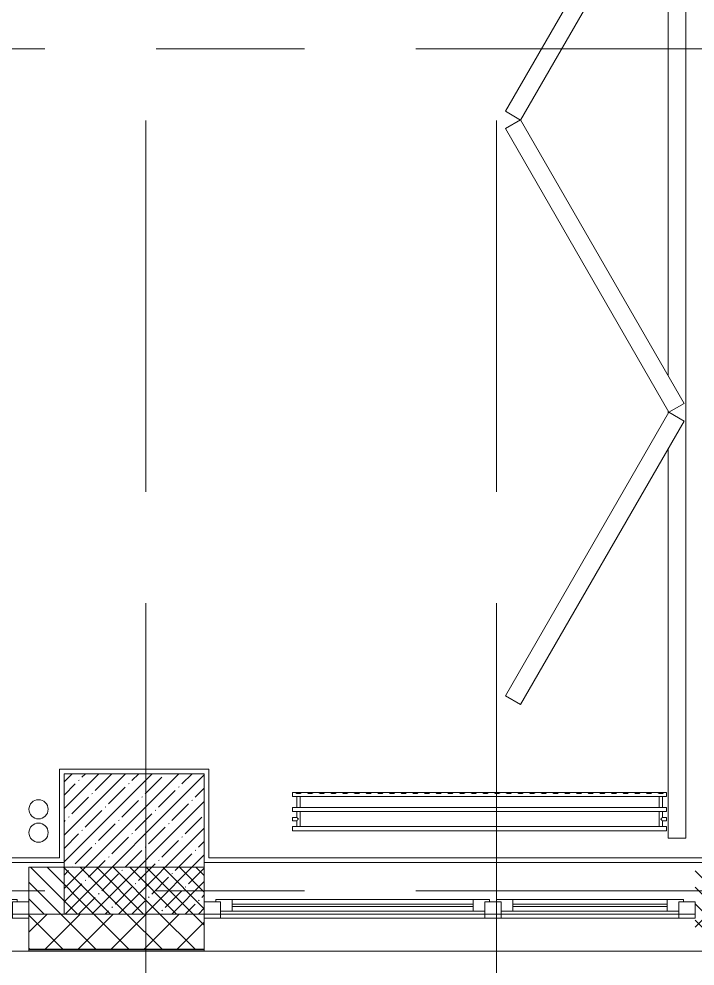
# Model space of a CAD drawing. Header units: millimetres. Extents: x 2623 to 211276, y -8553 to 29000.
# Drawn here: x 39786 to 42678, y -322 to 3727 of the extents above; entities that cross this region are included whole.
import ezdxf

# ---------------------------------------------------------------- set-up
doc = ezdxf.new("R2010")
doc.units = ezdxf.units.MM
doc.linetypes.add('Осевая', pattern=[3175, 635, -476.25, 1587.5, -476.25])
for name, color, linetype, lineweight in [('A-DETL', 7, 'Continuous', 9), ('A-GLAZ', 7, 'Continuous', 9), ('A-WALL', 7, 'Continuous', 9), ('A-WALL-1', 7, 'Continuous', 13), ('I-WALL', 7, 'Continuous', 9), ('S-COLS', 7, 'Continuous', 9), ('Оси', 7, 'Continuous', 9), ('Оси-2', 7, 'Осевая', 9)]:
    doc.layers.add(name, color=color, linetype=linetype, lineweight=lineweight)
for name, color, linetype, lineweight, true_color in [('A-DOOR-1', 7, 'Continuous', 9, 0xaaaaaa), ('A-DOOR-FRAM-2', 7, 'Continuous', 9, 0xaaaaaa), ('A-FLOR-1', 7, 'Continuous', 9, 0xaaaaaa), ('M-EQPM-1', 7, 'Continuous', 9, 0xaaaaaa)]:
    doc.layers.add(name, color=color, linetype=linetype, lineweight=lineweight, true_color=true_color)

# ---------------------------------------------------------------- blocks, each defined once
blk = doc.blocks.new('120_Окно_СКБ_2Ст - 120_Окно_СКБ_2Ст 2100х2500 _мал створка СЛЕВА_-V6-План монтажа стен и перегородок 3 этажа в осях 1-12')
at = {"layer": 'A-GLAZ'}
for p, q in [((-1050, -127), (-1050, -57)), ((-1050, -57), (-980, -57)), ((1050, -57), (-1050, -57)), ((-980, -57), (-980, -127)), ((-220, -127), (-220, -57)), ((-220, -57), (-150, -57)), ((-150, -57), (-150, -127)), ((980, -127), (980, -57)), ((980, -57), (1050, -57)), ((1050, -57), (1050, -127)), ((-220, -87), (-980, -87)), ((-980, -87), (-980, -127)), ((-930, -137), (-930, -87)), ((-930, -107), (-270, -107)), ((-270, -117), (-930, -117)), ((-270, -137), (-270, -87)), ((-220, -127), (-220, -87)), ((980, -87), (-150, -87)), ((-150, -87), (-150, -127)), ((-100, -137), (-100, -87)), ((-100, -107), (930, -107)), ((930, -117), (-100, -117)), ((930, -137), (930, -87)), ((980, -127), (980, -87)), ((-980, -127), (-1050, -127)), ((-1050, -127), (-1000, -127)), ((-980, -127), (-1000, -127)), ((-1000, -127), (-1000, -137)), ((-1000, -137), (-200, -137)), ((-200, -137), (-1000, -137)), ((-150, -127), (-220, -127)), ((-200, -127), (-220, -127)), ((-200, -127), (-170, -127)), ((-200, -137), (-200, -127)), ((-150, -127), (-170, -127)), ((-170, -127), (-170, -137)), ((-170, -137), (1000, -137)), ((1000, -137), (-170, -137)), ((1050, -127), (980, -127)), ((1000, -127), (980, -127)), ((1000, -127), (1050, -127)), ((1000, -137), (1000, -127))]:
    blk.add_line(p, q, dxfattribs=at)
blk = doc.blocks.new('120_Окно_СКБ_1Ст - 120_Окно_СКБ_1Ст 900х2500_h_-22445987-План монтажа стен и перегородок 3 этажа в осях 1-12')
at = {"layer": 'A-GLAZ'}
for p, q in [((-450, -127), (-450, -57)), ((-450, -57), (-380, -57)), ((450, -57), (-450, -57)), ((-380, -57), (-380, -127)), ((380, -127), (380, -57)), ((380, -57), (450, -57)), ((450, -57), (450, -127)), ((380, -87), (-380, -87)), ((-380, -87), (-380, -127)), ((-330, -137), (-330, -87)), ((-330, -107), (330, -107)), ((330, -117), (-330, -117)), ((330, -137), (330, -87)), ((380, -127), (380, -87)), ((-380, -127), (-450, -127)), ((-450, -127), (-400, -127)), ((-380, -127), (-400, -127)), ((-400, -127), (-400, -137)), ((-400, -137), (400, -137)), ((400, -137), (-400, -137)), ((450, -127), (380, -127)), ((400, -127), (380, -127)), ((400, -127), (450, -127)), ((400, -137), (400, -127))]:
    blk.add_line(p, q, dxfattribs=at)
blk = doc.blocks.new('DOR__перегородка__Прямоугольная - ТП-3_ Вн_ДПГ_6820х3300h-19315679-План монтажа стен и перегородок 3 этажа в осях 1-12')
at = {"layer": 'A-DOOR-1'}
for p, q in [((0, 75), (0, 0)), ((0, 75), (1664.5, 75)), ((1814.5, 75), (1826.7, 75)), ((1976.7, 75), (4163.8, 75)), ((0, 0), (6820, 0))]:
    blk.add_line(p, q, dxfattribs=at)
at = {"layer": 'A-DOOR-FRAM-2'}
for p, q in [((570.4, 706.9), (607.9, 771.8)), ((607.9, 771.8), (1820.3, 71.7)), ((1820.9, 71.7), (3033.3, 771.8)), ((3033.3, 771.8), (3070.8, 706.9)), ((3069.7, 706.9), (3107.3, 771.8)), ((3107.3, 771.8), (4319.6, 71.7)), ((1782.7, 6.7), (570.4, 706.9)), ((3070.8, 706.9), (1858.4, 6.7)), ((4282.1, 6.7), (3069.7, 706.9)), ((1820.3, 71.7), (1782.7, 6.7)), ((1858.4, 6.7), (1820.9, 71.7))]:
    blk.add_line(p, q, dxfattribs=at)
blk = doc.blocks.new('radiator_prado_classic_z_tip_30_po exemplyaru - Classic Z Тип 30-500-V31-План монтажа стен и перегородок 3 этажа в осях 1-12')
at = {"layer": 'M-EQPM-1'}
for p, q in [((0, 228), (0, 210)), ((1600, 228), (0, 228)), ((0, 210), (0, 228)), ((0, 228), (12.5, 228)), ((0, 210), (1600, 210)), ((17.5, 210), (0, 210)), ((12.5, 228), (37.5, 228)), ((37.5, 228), (12.5, 228)), ((12.5, 228), (37.5, 228)), ((12.5, 228), (17.5, 223)), ((12.5, 228), (17.5, 223)), ((32.5, 223), (17.5, 223)), ((17.5, 223), (32.5, 223)), ((17.5, 210), (17.5, 164)), ((17.5, 210), (17.5, 164)), ((28.7, 210), (17.5, 210)), ((17.5, 210), (32.5, 210)), ((32.5, 210), (17.5, 210)), ((17.5, 210), (21.3, 210)), ((31.5, 210), (18.5, 210)), ((21.3, 210), (30.3, 210)), ((30.3, 210), (28.7, 210)), ((32.5, 210), (30.3, 210)), ((30.3, 210), (32.5, 210)), ((32.5, 223), (37.5, 228)), ((37.5, 228), (32.5, 223)), ((32.5, 164), (32.5, 210)), ((32.5, 164), (32.5, 210)), ((1567.5, 210), (32.5, 210)), ((37.5, 228), (62.5, 228)), ((62.5, 228), (87.5, 228)), ((87.5, 228), (62.5, 228)), ((62.5, 228), (87.5, 228)), ((62.5, 228), (67.5, 223)), ((62.5, 228), (67.5, 223)), ((82.5, 223), (67.5, 223)), ((67.5, 223), (82.5, 223)), ((82.5, 223), (87.5, 228)), ((87.5, 228), (82.5, 223)), ((87.5, 228), (112.5, 228)), ((112.5, 228), (137.5, 228)), ((137.5, 228), (112.5, 228)), ((112.5, 228), (137.5, 228)), ((112.5, 228), (117.5, 223)), ((112.5, 228), (117.5, 223)), ((132.5, 223), (117.5, 223)), ((117.5, 223), (132.5, 223)), ((132.5, 223), (137.5, 228)), ((137.5, 228), (132.5, 223)), ((137.5, 228), (162.5, 228)), ((162.5, 228), (187.5, 228)), ((187.5, 228), (162.5, 228)), ((162.5, 228), (187.5, 228)), ((162.5, 228), (167.5, 223)), ((162.5, 228), (167.5, 223)), ((182.5, 223), (167.5, 223)), ((167.5, 223), (182.5, 223)), ((182.5, 223), (187.5, 228)), ((187.5, 228), (182.5, 223)), ((187.5, 228), (212.5, 228)), ((212.5, 228), (237.5, 228)), ((237.5, 228), (212.5, 228)), ((212.5, 228), (237.5, 228)), ((212.5, 228), (217.5, 223)), ((212.5, 228), (217.5, 223)), ((232.5, 223), (217.5, 223)), ((217.5, 223), (232.5, 223)), ((232.5, 223), (237.5, 228)), ((237.5, 228), (232.5, 223)), ((237.5, 228), (262.5, 228)), ((262.5, 228), (287.5, 228)), ((287.5, 228), (262.5, 228)), ((262.5, 228), (287.5, 228)), ((262.5, 228), (267.5, 223)), ((262.5, 228), (267.5, 223)), ((282.5, 223), (267.5, 223)), ((267.5, 223), (282.5, 223)), ((282.5, 223), (287.5, 228)), ((287.5, 228), (282.5, 223)), ((287.5, 228), (312.5, 228)), ((312.5, 228), (337.5, 228)), ((337.5, 228), (312.5, 228)), ((312.5, 228), (337.5, 228)), ((312.5, 228), (317.5, 223)), ((312.5, 228), (317.5, 223)), ((332.5, 223), (317.5, 223)), ((317.5, 223), (332.5, 223)), ((332.5, 223), (337.5, 228)), ((337.5, 228), (332.5, 223)), ((337.5, 228), (362.5, 228)), ((362.5, 228), (387.5, 228)), ((387.5, 228), (362.5, 228)), ((362.5, 228), (387.5, 228)), ((362.5, 228), (367.5, 223)), ((362.5, 228), (367.5, 223)), ((382.5, 223), (367.5, 223)), ((367.5, 223), (382.5, 223)), ((382.5, 223), (387.5, 228)), ((387.5, 228), (382.5, 223)), ((387.5, 228), (412.5, 228)), ((412.5, 228), (437.5, 228)), ((437.5, 228), (412.5, 228)), ((412.5, 228), (437.5, 228)), ((412.5, 228), (417.5, 223)), ((412.5, 228), (417.5, 223)), ((432.5, 223), (417.5, 223)), ((417.5, 223), (432.5, 223)), ((432.5, 223), (437.5, 228)), ((437.5, 228), (432.5, 223)), ((437.5, 228), (462.5, 228)), ((462.5, 228), (487.5, 228)), ((487.5, 228), (462.5, 228)), ((462.5, 228), (487.5, 228)), ((462.5, 228), (467.5, 223)), ((462.5, 228), (467.5, 223)), ((482.5, 223), (467.5, 223)), ((467.5, 223), (482.5, 223)), ((482.5, 223), (487.5, 228)), ((487.5, 228), (482.5, 223)), ((487.5, 228), (512.5, 228)), ((512.5, 228), (537.5, 228)), ((537.5, 228), (512.5, 228)), ((512.5, 228), (537.5, 228)), ((512.5, 228), (517.5, 223)), ((512.5, 228), (517.5, 223)), ((532.5, 223), (517.5, 223)), ((517.5, 223), (532.5, 223)), ((532.5, 223), (537.5, 228)), ((537.5, 228), (532.5, 223)), ((537.5, 228), (562.5, 228)), ((562.5, 228), (587.5, 228)), ((587.5, 228), (562.5, 228)), ((562.5, 228), (587.5, 228)), ((562.5, 228), (567.5, 223)), ((562.5, 228), (567.5, 223)), ((582.5, 223), (567.5, 223)), ((567.5, 223), (582.5, 223)), ((582.5, 223), (587.5, 228)), ((587.5, 228), (582.5, 223)), ((587.5, 228), (612.5, 228)), ((612.5, 228), (637.5, 228)), ((637.5, 228), (612.5, 228)), ((612.5, 228), (637.5, 228)), ((612.5, 228), (617.5, 223)), ((612.5, 228), (617.5, 223)), ((632.5, 223), (617.5, 223)), ((617.5, 223), (632.5, 223)), ((632.5, 223), (637.5, 228)), ((637.5, 228), (632.5, 223)), ((637.5, 228), (662.5, 228)), ((662.5, 228), (687.5, 228)), ((687.5, 228), (662.5, 228)), ((662.5, 228), (687.5, 228)), ((662.5, 228), (667.5, 223)), ((662.5, 228), (667.5, 223)), ((682.5, 223), (667.5, 223)), ((667.5, 223), (682.5, 223)), ((682.5, 223), (687.5, 228)), ((687.5, 228), (682.5, 223)), ((687.5, 228), (712.5, 228)), ((712.5, 228), (737.5, 228)), ((737.5, 228), (712.5, 228)), ((712.5, 228), (737.5, 228)), ((712.5, 228), (717.5, 223)), ((712.5, 228), (717.5, 223)), ((732.5, 223), (717.5, 223)), ((717.5, 223), (732.5, 223)), ((732.5, 223), (737.5, 228)), ((737.5, 228), (732.5, 223)), ((737.5, 228), (762.5, 228)), ((762.5, 228), (787.5, 228)), ((787.5, 228), (762.5, 228)), ((762.5, 228), (787.5, 228)), ((762.5, 228), (767.5, 223)), ((762.5, 228), (767.5, 223)), ((782.5, 223), (767.5, 223)), ((767.5, 223), (782.5, 223)), ((782.5, 223), (787.5, 228)), ((787.5, 228), (782.5, 223)), ((787.5, 228), (812.5, 228)), ((812.5, 228), (837.5, 228)), ((837.5, 228), (812.5, 228)), ((812.5, 228), (837.5, 228)), ((812.5, 228), (817.5, 223)), ((812.5, 228), (817.5, 223)), ((832.5, 223), (817.5, 223)), ((817.5, 223), (832.5, 223)), ((832.5, 223), (837.5, 228)), ((837.5, 228), (832.5, 223)), ((837.5, 228), (862.5, 228)), ((862.5, 228), (887.5, 228)), ((887.5, 228), (862.5, 228)), ((862.5, 228), (887.5, 228)), ((862.5, 228), (867.5, 223)), ((862.5, 228), (867.5, 223)), ((882.5, 223), (867.5, 223)), ((867.5, 223), (882.5, 223)), ((882.5, 223), (887.5, 228)), ((887.5, 228), (882.5, 223)), ((887.5, 228), (912.5, 228)), ((912.5, 228), (937.5, 228)), ((937.5, 228), (912.5, 228)), ((912.5, 228), (937.5, 228)), ((912.5, 228), (917.5, 223)), ((912.5, 228), (917.5, 223)), ((932.5, 223), (917.5, 223)), ((917.5, 223), (932.5, 223)), ((932.5, 223), (937.5, 228)), ((937.5, 228), (932.5, 223)), ((937.5, 228), (962.5, 228)), ((962.5, 228), (987.5, 228)), ((987.5, 228), (962.5, 228)), ((962.5, 228), (987.5, 228)), ((962.5, 228), (967.5, 223)), ((962.5, 228), (967.5, 223)), ((982.5, 223), (967.5, 223)), ((967.5, 223), (982.5, 223)), ((982.5, 223), (987.5, 228)), ((987.5, 228), (982.5, 223)), ((987.5, 228), (1012.5, 228)), ((1012.5, 228), (1037.5, 228)), ((1037.5, 228), (1012.5, 228)), ((1012.5, 228), (1037.5, 228)), ((1012.5, 228), (1017.5, 223)), ((1012.5, 228), (1017.5, 223)), ((1032.5, 223), (1017.5, 223)), ((1017.5, 223), (1032.5, 223)), ((1032.5, 223), (1037.5, 228)), ((1037.5, 228), (1032.5, 223)), ((1037.5, 228), (1062.5, 228)), ((1062.5, 228), (1087.5, 228)), ((1087.5, 228), (1062.5, 228)), ((1062.5, 228), (1087.5, 228)), ((1062.5, 228), (1067.5, 223)), ((1062.5, 228), (1067.5, 223)), ((1082.5, 223), (1067.5, 223)), ((1067.5, 223), (1082.5, 223)), ((1082.5, 223), (1087.5, 228)), ((1087.5, 228), (1082.5, 223)), ((1087.5, 228), (1112.5, 228)), ((1112.5, 228), (1137.5, 228)), ((1137.5, 228), (1112.5, 228)), ((1112.5, 228), (1137.5, 228)), ((1112.5, 228), (1117.5, 223)), ((1112.5, 228), (1117.5, 223)), ((1132.5, 223), (1117.5, 223)), ((1117.5, 223), (1132.5, 223)), ((1132.5, 223), (1137.5, 228)), ((1137.5, 228), (1132.5, 223)), ((1137.5, 228), (1162.5, 228)), ((1162.5, 228), (1187.5, 228)), ((1187.5, 228), (1162.5, 228)), ((1162.5, 228), (1187.5, 228)), ((1162.5, 228), (1167.5, 223)), ((1162.5, 228), (1167.5, 223)), ((1182.5, 223), (1167.5, 223)), ((1167.5, 223), (1182.5, 223)), ((1182.5, 223), (1187.5, 228)), ((1187.5, 228), (1182.5, 223)), ((1187.5, 228), (1212.5, 228)), ((1212.5, 228), (1237.5, 228)), ((1237.5, 228), (1212.5, 228)), ((1212.5, 228), (1237.5, 228)), ((1212.5, 228), (1217.5, 223)), ((1212.5, 228), (1217.5, 223)), ((1232.5, 223), (1217.5, 223)), ((1217.5, 223), (1232.5, 223)), ((1232.5, 223), (1237.5, 228)), ((1237.5, 228), (1232.5, 223)), ((1237.5, 228), (1262.5, 228)), ((1262.5, 228), (1287.5, 228)), ((1287.5, 228), (1262.5, 228)), ((1262.5, 228), (1287.5, 228)), ((1262.5, 228), (1267.5, 223)), ((1262.5, 228), (1267.5, 223)), ((1282.5, 223), (1267.5, 223)), ((1267.5, 223), (1282.5, 223)), ((1282.5, 223), (1287.5, 228)), ((1287.5, 228), (1282.5, 223)), ((1287.5, 228), (1312.5, 228)), ((1312.5, 228), (1337.5, 228)), ((1337.5, 228), (1312.5, 228)), ((1312.5, 228), (1337.5, 228)), ((1312.5, 228), (1317.5, 223)), ((1312.5, 228), (1317.5, 223)), ((1332.5, 223), (1317.5, 223)), ((1317.5, 223), (1332.5, 223)), ((1332.5, 223), (1337.5, 228)), ((1337.5, 228), (1332.5, 223)), ((1337.5, 228), (1362.5, 228)), ((1362.5, 228), (1387.3, 228)), ((1387.5, 228), (1362.5, 228)), ((1362.5, 228), (1387.5, 228)), ((1362.5, 228), (1367.5, 223)), ((1362.5, 228), (1367.5, 223)), ((1382.5, 223), (1367.5, 223)), ((1367.5, 223), (1382.5, 223)), ((1382.5, 223), (1387.5, 228)), ((1387.5, 228), (1382.5, 223)), ((1387.5, 228), (1412.5, 228)), ((1412.5, 228), (1437.5, 228)), ((1437.5, 228), (1412.5, 228)), ((1412.5, 228), (1437.5, 228)), ((1412.5, 228), (1417.5, 223)), ((1412.5, 228), (1417.5, 223)), ((1432.5, 223), (1417.5, 223)), ((1417.5, 223), (1432.5, 223)), ((1432.5, 223), (1437.5, 228)), ((1437.5, 228), (1432.5, 223)), ((1437.5, 228), (1462.5, 228)), ((1462.5, 228), (1487.5, 228)), ((1487.5, 228), (1462.5, 228)), ((1462.5, 228), (1487.5, 228)), ((1462.5, 228), (1467.5, 223)), ((1462.5, 228), (1467.5, 223)), ((1482.5, 223), (1467.5, 223)), ((1467.5, 223), (1482.5, 223)), ((1482.5, 223), (1487.5, 228)), ((1487.5, 228), (1482.5, 223)), ((1487.5, 228), (1512.5, 228)), ((1512.5, 228), (1537.5, 228)), ((1537.5, 228), (1512.5, 228)), ((1512.5, 228), (1537.5, 228)), ((1512.5, 228), (1517.5, 223)), ((1512.5, 228), (1517.5, 223)), ((1532.5, 223), (1517.5, 223)), ((1517.5, 223), (1532.5, 223)), ((1532.5, 223), (1537.5, 228)), ((1537.5, 228), (1532.5, 223)), ((1537.5, 228), (1562.5, 228)), ((1562.5, 228), (1587.5, 228)), ((1587.5, 228), (1562.5, 228)), ((1562.5, 228), (1587.5, 228)), ((1562.5, 228), (1567.5, 223)), ((1562.5, 228), (1567.5, 223)), ((1582.5, 223), (1567.5, 223)), ((1567.5, 223), (1582.5, 223)), ((1567.5, 210), (1567.5, 164)), ((1567.5, 210), (1567.5, 164)), ((1582.5, 210), (1567.5, 210)), ((1567.5, 210), (1582.5, 210)), ((1582.5, 210), (1567.5, 210)), ((1567.5, 210), (1582.5, 210)), ((1581.5, 210), (1568.5, 210)), ((1582.5, 223), (1587.5, 228)), ((1587.5, 228), (1582.5, 223)), ((1582.5, 164), (1582.5, 210)), ((1582.5, 164), (1582.5, 210)), ((1600, 210), (1582.5, 210)), ((1587.5, 228), (1600, 228)), ((1600, 210), (1600, 228)), ((1600, 228), (1600, 210)), ((1600, 164), (0, 164)), ((0, 164), (0, 146)), ((0, 146), (0, 164)), ((0, 164), (17.5, 164)), ((32.5, 164), (17.5, 164)), ((17.5, 164), (32.5, 164)), ((32.5, 164), (17.5, 164)), ((17.5, 164), (17.8, 164)), ((17.8, 164), (32.5, 164)), ((18.5, 164), (31.5, 164)), ((32.5, 164), (1567.5, 164)), ((1582.5, 164), (1567.5, 164)), ((1567.5, 164), (1582.5, 164)), ((1582.5, 164), (1567.5, 164)), ((1567.5, 164), (1582.5, 164)), ((1568.5, 164), (1581.5, 164)), ((1582.5, 164), (1600, 164)), ((1600, 146), (1600, 164)), ((1600, 164), (1600, 146)), ((0, 146), (1600, 146)), ((17.5, 146), (0, 146)), ((17.5, 121.5), (0, 121.5)), ((17.5, 121.5), (0, 121.5)), ((0, 121.5), (0, 121.2)), ((0, 106.5), (0, 121.5)), ((17.5, 146), (17.5, 121.5)), ((17.5, 146), (17.5, 121.5)), ((17.5, 146), (17.8, 146)), ((32.5, 146), (17.5, 146)), ((17.5, 146), (32.5, 146)), ((32.5, 146), (17.5, 146)), ((17.8, 146), (32.5, 146)), ((31.5, 146), (18.5, 146)), ((32.5, 82), (32.5, 146)), ((32.5, 82), (32.5, 146)), ((1567.5, 146), (32.5, 146)), ((1567.5, 146), (1567.5, 82)), ((1567.5, 146), (1567.5, 82)), ((1567.5, 146), (1582.5, 146)), ((1582.5, 146), (1567.5, 146)), ((1567.5, 146), (1567.8, 146)), ((1582.5, 146), (1567.5, 146)), ((1567.8, 146), (1582.5, 146)), ((1581.5, 146), (1568.5, 146)), ((1582.5, 121.5), (1582.5, 146)), ((1582.5, 121.5), (1582.5, 146)), ((1600, 146), (1582.5, 146)), ((1600, 121.5), (1582.5, 121.5)), ((1600, 121.5), (1582.5, 121.5)), ((1600, 121.5), (1600, 106.5)), ((1600, 121.2), (1600, 121.5)), ((1600, 121.5), (1600, 121.2)), ((1600, 121.2), (1600, 121.5)), ((0, 121.2), (0, 110.2)), ((0, 121.2), (0, 120.5)), ((0, 120.5), (0, 121.2)), ((0, 121.2), (0, 121.2)), ((0, 120.5), (0, 119.3)), ((0, 119.3), (0, 120.5)), ((0, 119.3), (0, 117.8)), ((0, 117.8), (0, 119.3)), ((0, 117.8), (0, 115.9)), ((0, 115.9), (0, 117.8)), ((0, 115.9), (0, 114)), ((0, 114), (0, 115.9)), ((0, 114), (0, 112.1)), ((0, 112.1), (0, 114)), ((0, 112.1), (0, 110.2)), ((0, 110.2), (0, 112.1)), ((0, 110.2), (0, 106.8)), ((0, 110.2), (0, 108.7)), ((0, 108.7), (0, 110.2)), ((0, 108.7), (0, 106.8)), ((0, 106.8), (0, 108.7)), ((0, 106.8), (0, 106.5)), ((0, 106.8), (0, 106.8)), ((0, 106.5), (17.5, 106.5)), ((0, 106.5), (17.5, 106.5)), ((1600, 82), (0, 82)), ((0, 82), (0, 64)), ((0, 64), (0, 82)), ((0, 82), (17.5, 82)), ((17.5, 106.5), (17.5, 82)), ((17.5, 106.5), (17.5, 82)), ((32.5, 82), (17.5, 82)), ((17.5, 82), (32.5, 82)), ((32.5, 82), (17.5, 82)), ((17.5, 82), (32.5, 82)), ((18.5, 82), (31.5, 82)), ((32.5, 82), (1567.5, 82)), ((1582.5, 82), (1567.5, 82)), ((1567.5, 82), (1582.5, 82)), ((1582.2, 82), (1567.5, 82)), ((1567.5, 82), (1582.5, 82)), ((1568.5, 82), (1581.5, 82)), ((1582.5, 82), (1582.2, 82)), ((1582.5, 82), (1582.5, 106.5)), ((1582.5, 106.5), (1600, 106.5)), ((1582.5, 82), (1582.5, 106.5)), ((1582.5, 106.5), (1600, 106.5)), ((1582.5, 82), (1600, 82)), ((1600, 106.8), (1600, 121.2)), ((1600, 121.2), (1600, 106.8)), ((1600, 106.8), (1600, 121.2)), ((1600, 106.5), (1600, 106.8)), ((1600, 106.8), (1600, 106.5)), ((1600, 106.5), (1600, 106.8)), ((1600, 64), (1600, 82)), ((1600, 82), (1600, 64)), ((1600, 64), (0, 64)), ((0, 64), (1600, 64))]:
    blk.add_line(p, q, dxfattribs=at)
for points, knots in [([(17.8, 121.2), (17.7, 121.3), (17.7, 121.3), (17.5, 121.5), (17.5, 121.5), (17.5, 121.5)], [0.8571429, 0.8571429, 0.8571429, 0.8571429, 0.8928571, 0.9285714, 1, 1, 1, 1]), ([(17.5, 121.5), (17.5, 121.5), (17.5, 121.5), (17.7, 121.3), (17.7, 121.3), (17.8, 121.2)], [0, 0, 0, 0, 0.0714286, 0.1071429, 0.1428571, 0.1428571, 0.1428571, 0.1428571]), ([(17.5, 121.5), (17.5, 121.5), (17.5, 121.5), (17.7, 121.3), (17.7, 121.3), (17.8, 121.2)], [0, 0, 0, 0, 0.0714286, 0.1071429, 0.1428571, 0.1428571, 0.1428571, 0.1428571]), ([(25, 114), (24.5, 114.5), (23.6, 115.4), (22.4, 116.6), (21.6, 117.4), (21.1, 117.9), (20.8, 118.2), (20.5, 118.5), (20.2, 118.8), (19.8, 119.1), (19.6, 119.4), (19.3, 119.7), (19, 120), (18.7, 120.3), (18.5, 120.5), (18.3, 120.7), (18.1, 120.9), (17.9, 121.1), (17.8, 121.2), (17.7, 121.3), (17.5, 121.5), (17.5, 121.5), (17.5, 121.5)], [0, 0, 0, 0, 0.142857, 0.285714, 0.357143, 0.392857, 0.428571, 0.464286, 0.5, 0.535714, 0.571429, 0.607143, 0.642857, 0.678571, 0.714286, 0.75, 0.785714, 0.821429, 0.857143, 0.892857, 0.928571, 1, 1, 1, 1]), ([(1575, 114), (1575.5, 114.5), (1576.4, 115.4), (1577.6, 116.6), (1578.4, 117.4), (1578.9, 117.9), (1579.2, 118.2), (1579.5, 118.5), (1579.8, 118.8), (1580.1, 119.2), (1580.4, 119.4), (1580.7, 119.7), (1581, 120), (1581.3, 120.3), (1581.5, 120.5), (1581.7, 120.7), (1581.9, 120.9), (1582.1, 121.1), (1582.2, 121.2), (1582.3, 121.3), (1582.5, 121.5), (1582.5, 121.5), (1582.5, 121.5)], [0, 0, 0, 0, 0.142857, 0.285714, 0.357143, 0.392857, 0.428571, 0.464286, 0.5, 0.535714, 0.571429, 0.607143, 0.642857, 0.678571, 0.714286, 0.75, 0.785714, 0.821429, 0.857143, 0.892857, 0.928571, 1, 1, 1, 1]), ([(1582.5, 121.5), (1582.5, 121.5), (1582.5, 121.5), (1582.3, 121.3), (1582.3, 121.3), (1582.2, 121.2)], [0, 0, 0, 0, 0.0714286, 0.1071429, 0.1428571, 0.1428571, 0.1428571, 0.1428571]), ([(1582.5, 121.5), (1582.5, 121.5), (1582.5, 121.5), (1582.3, 121.3), (1582.3, 121.3), (1582.2, 121.2)], [0, 0, 0, 0, 0.0714286, 0.1071429, 0.1428571, 0.1428571, 0.1428571, 0.1428571]), ([(1582.2, 121.2), (1582.3, 121.3), (1582.3, 121.3), (1582.5, 121.5), (1582.5, 121.5), (1582.5, 121.5)], [0.8571429, 0.8571429, 0.8571429, 0.8571429, 0.8928571, 0.9285714, 1, 1, 1, 1]), ([(17.5, 106.5), (17.5, 106.5), (17.5, 106.5), (17.7, 106.7), (17.8, 106.8), (17.9, 106.9), (18.1, 107.1), (18.3, 107.3), (18.5, 107.5), (18.7, 107.7), (19, 108), (19.3, 108.3), (19.6, 108.6), (19.8, 108.9), (20.3, 109.3), (20.7, 109.7), (21.1, 110.1), (21.6, 110.6), (22.4, 111.4), (23.6, 112.6), (24.5, 113.5), (25, 114)], [0, 0, 0, 0, 0.071429, 0.107143, 0.142857, 0.178571, 0.214286, 0.25, 0.285714, 0.321429, 0.357143, 0.392857, 0.428571, 0.464286, 0.5, 0.571429, 0.607143, 0.642857, 0.714286, 0.857143, 1, 1, 1, 1]), ([(17.5, 106.5), (17.5, 106.5), (17.5, 106.5), (17.7, 106.7), (17.7, 106.7), (17.8, 106.8)], [0, 0, 0, 0, 0.0714286, 0.1071429, 0.1428571, 0.1428571, 0.1428571, 0.1428571]), ([(17.8, 106.8), (17.7, 106.7), (17.7, 106.7), (17.5, 106.5), (17.5, 106.5), (17.5, 106.5)], [0.8571429, 0.8571429, 0.8571429, 0.8571429, 0.8928571, 0.9285714, 1, 1, 1, 1]), ([(17.8, 106.8), (17.7, 106.7), (17.7, 106.7), (17.5, 106.5), (17.5, 106.5), (17.5, 106.5)], [0.8571429, 0.8571429, 0.8571429, 0.8571429, 0.8928571, 0.9285714, 1, 1, 1, 1]), ([(17.8, 121.2), (17.8, 121.2), (17.9, 121.1), (18.1, 120.9), (18.3, 120.7), (18.5, 120.5), (18.7, 120.3), (19, 120), (19.3, 119.7), (19.6, 119.4), (19.8, 119.1), (20.3, 118.7), (20.7, 118.3), (21.1, 117.9), (21.6, 117.4), (22.4, 116.6), (23.1, 115.9), (23.6, 115.4)], [0.1428571, 0.1428571, 0.1428571, 0.1428571, 0.1785714, 0.2142857, 0.25, 0.2857143, 0.3214286, 0.3571429, 0.3928571, 0.4285714, 0.4642857, 0.5, 0.5714286, 0.6071429, 0.6428571, 0.7142857, 0.8571429, 0.8571429, 0.8571429, 0.8571429]), ([(22.1, 111.1), (21.9, 110.9), (21.6, 110.6), (21.1, 110.1), (20.8, 109.8), (20.5, 109.5), (20.2, 109.2), (19.8, 108.9), (19.6, 108.6), (19.3, 108.3), (19, 108), (18.7, 107.7), (18.5, 107.5), (18.3, 107.3), (18.1, 107.1), (17.9, 106.9), (17.8, 106.8), (17.8, 106.8)], [0.2857143, 0.2857143, 0.2857143, 0.2857143, 0.3571429, 0.3928571, 0.4285714, 0.4642857, 0.5, 0.5357143, 0.5714286, 0.6071429, 0.6428571, 0.6785714, 0.7142857, 0.75, 0.7857143, 0.8214286, 0.8571429, 0.8571429, 0.8571429, 0.8571429]), ([(17.8, 106.8), (17.8, 106.8), (17.9, 106.9), (18.1, 107.1), (18.3, 107.3), (18.5, 107.5), (18.7, 107.7), (19, 108), (19.3, 108.3), (19.6, 108.6), (19.9, 108.8), (20.3, 109.3), (20.6, 109.6), (20.8, 109.8)], [0.1428571, 0.1428571, 0.1428571, 0.1428571, 0.1785714, 0.2142857, 0.25, 0.2857143, 0.3214286, 0.3571429, 0.3928571, 0.4285714, 0.4642857, 0.5, 0.5714286, 0.5714286, 0.5714286, 0.5714286]), ([(19.6, 119.4), (19.7, 119.3), (19.9, 119.2), (20.3, 118.7), (20.6, 118.4), (20.8, 118.2)], [0.4285714, 0.4285714, 0.4285714, 0.4285714, 0.4642857, 0.5, 0.5714286, 0.5714286, 0.5714286, 0.5714286]), ([(22.1, 116.9), (21.9, 117.1), (21.6, 117.4), (21.1, 117.9), (20.9, 118.1), (20.8, 118.2)], [0.2857143, 0.2857143, 0.2857143, 0.2857143, 0.3571429, 0.3928571, 0.4285714, 0.4285714, 0.4285714, 0.4285714]), ([(20.8, 118.2), (20.9, 118.1), (21.1, 117.9), (21.6, 117.4), (21.9, 117.1), (22.1, 116.9)], [0.5714286, 0.5714286, 0.5714286, 0.5714286, 0.6071429, 0.6428571, 0.7142857, 0.7142857, 0.7142857, 0.7142857]), ([(20.8, 109.8), (20.9, 109.9), (21.1, 110.1), (21.6, 110.6), (21.9, 110.9), (22.1, 111.1)], [0.5714286, 0.5714286, 0.5714286, 0.5714286, 0.6071429, 0.6428571, 0.7142857, 0.7142857, 0.7142857, 0.7142857]), ([(22.1, 111.1), (21.9, 110.9), (21.6, 110.6), (21.1, 110.1), (20.9, 109.9), (20.8, 109.8)], [0.2857143, 0.2857143, 0.2857143, 0.2857143, 0.3571429, 0.3928571, 0.4285714, 0.4285714, 0.4285714, 0.4285714]), ([(1582.5, 106.5), (1582.5, 106.5), (1582.5, 106.5), (1582.3, 106.7), (1582.2, 106.8), (1582.1, 106.9), (1581.9, 107.1), (1581.7, 107.3), (1581.5, 107.5), (1581.3, 107.7), (1581, 108), (1580.7, 108.3), (1580.4, 108.6), (1580.1, 108.8), (1579.7, 109.3), (1579.3, 109.7), (1578.9, 110.1), (1578.4, 110.6), (1577.6, 111.4), (1576.4, 112.6), (1575.5, 113.5), (1575, 114)], [0, 0, 0, 0, 0.071429, 0.107143, 0.142857, 0.178571, 0.214286, 0.25, 0.285714, 0.321429, 0.357143, 0.392857, 0.428571, 0.464286, 0.5, 0.571429, 0.607143, 0.642857, 0.714286, 0.857143, 1, 1, 1, 1]), ([(1582.2, 121.2), (1582.2, 121.2), (1582.1, 121.1), (1581.9, 120.9), (1581.7, 120.7), (1581.5, 120.5), (1581.3, 120.3), (1581, 120), (1580.7, 119.7), (1580.4, 119.4), (1580.1, 119.2), (1579.7, 118.7), (1579.3, 118.3), (1578.9, 117.9), (1578.4, 117.4), (1577.6, 116.6), (1576.9, 115.9), (1576.4, 115.4)], [0.1428571, 0.1428571, 0.1428571, 0.1428571, 0.1785714, 0.2142857, 0.25, 0.2857143, 0.3214286, 0.3571429, 0.3928571, 0.4285714, 0.4642857, 0.5, 0.5714286, 0.6071429, 0.6428571, 0.7142857, 0.8571429, 0.8571429, 0.8571429, 0.8571429]), ([(1582.2, 121.2), (1582.2, 121.2), (1582.1, 121.1), (1581.9, 120.9), (1581.7, 120.7), (1581.5, 120.5), (1581.3, 120.3), (1581, 120), (1580.7, 119.7), (1580.4, 119.4), (1580.1, 119.2), (1579.7, 118.7), (1579.3, 118.3), (1578.9, 117.9), (1578.4, 117.4), (1577.6, 116.6), (1576.9, 115.9), (1576.4, 115.4)], [0.1428571, 0.1428571, 0.1428571, 0.1428571, 0.1785714, 0.2142857, 0.25, 0.2857143, 0.3214286, 0.3571429, 0.3928571, 0.4285714, 0.4642857, 0.5, 0.5714286, 0.6071429, 0.6428571, 0.7142857, 0.8571429, 0.8571429, 0.8571429, 0.8571429]), ([(1576.4, 115.4), (1576.9, 115.9), (1577.6, 116.6), (1578.4, 117.4), (1578.9, 117.9), (1579.2, 118.2), (1579.5, 118.5), (1579.8, 118.8), (1580.1, 119.2), (1580.4, 119.4), (1580.7, 119.7), (1581, 120), (1581.3, 120.3), (1581.5, 120.5), (1581.7, 120.7), (1581.9, 120.9), (1582.1, 121.1), (1582.2, 121.2), (1582.2, 121.2)], [0.1428571, 0.1428571, 0.1428571, 0.1428571, 0.2857143, 0.3571429, 0.3928571, 0.4285714, 0.4642857, 0.5, 0.5357143, 0.5714286, 0.6071429, 0.6428571, 0.6785714, 0.7142857, 0.75, 0.7857143, 0.8214286, 0.8571429, 0.8571429, 0.8571429, 0.8571429]), ([(1577.9, 111.1), (1578.1, 110.9), (1578.4, 110.6), (1578.9, 110.1), (1579.2, 109.8), (1579.5, 109.5), (1579.8, 109.2), (1580.1, 108.8), (1580.4, 108.6), (1580.7, 108.3), (1581, 108), (1581.3, 107.7), (1581.5, 107.5), (1581.7, 107.3), (1581.9, 107.1), (1582.1, 106.9), (1582.2, 106.8), (1582.2, 106.8)], [0.2857143, 0.2857143, 0.2857143, 0.2857143, 0.3571429, 0.3928571, 0.4285714, 0.4642857, 0.5, 0.5357143, 0.5714286, 0.6071429, 0.6428571, 0.6785714, 0.7142857, 0.75, 0.7857143, 0.8214286, 0.8571429, 0.8571429, 0.8571429, 0.8571429]), ([(1577.9, 111.1), (1578.1, 110.9), (1578.4, 110.6), (1578.9, 110.1), (1579.1, 109.9), (1579.2, 109.8)], [0.2857143, 0.2857143, 0.2857143, 0.2857143, 0.3571429, 0.3928571, 0.4285714, 0.4285714, 0.4285714, 0.4285714]), ([(1582.2, 106.8), (1582.2, 106.8), (1582.1, 106.9), (1581.9, 107.1), (1581.7, 107.3), (1581.5, 107.5), (1581.3, 107.7), (1581, 108), (1580.7, 108.3), (1580.4, 108.6), (1580.1, 108.8), (1579.7, 109.3), (1579.3, 109.7), (1578.9, 110.1), (1578.4, 110.6), (1578.1, 110.9), (1577.9, 111.1)], [0.1428571, 0.1428571, 0.1428571, 0.1428571, 0.1785714, 0.2142857, 0.25, 0.2857143, 0.3214286, 0.3571429, 0.3928571, 0.4285714, 0.4642857, 0.5, 0.5714286, 0.6071429, 0.6428571, 0.7142857, 0.7142857, 0.7142857, 0.7142857]), ([(1582.2, 106.8), (1582.3, 106.7), (1582.3, 106.7), (1582.5, 106.5), (1582.5, 106.5), (1582.5, 106.5)], [0.8571429, 0.8571429, 0.8571429, 0.8571429, 0.8928571, 0.9285714, 1, 1, 1, 1]), ([(1582.2, 106.8), (1582.3, 106.7), (1582.3, 106.7), (1582.5, 106.5), (1582.5, 106.5), (1582.5, 106.5)], [0.8571429, 0.8571429, 0.8571429, 0.8571429, 0.8928571, 0.9285714, 1, 1, 1, 1]), ([(1582.5, 106.5), (1582.5, 106.5), (1582.5, 106.5), (1582.3, 106.7), (1582.3, 106.7), (1582.2, 106.8)], [0, 0, 0, 0, 0.0714286, 0.1071429, 0.1428571, 0.1428571, 0.1428571, 0.1428571])]:
    blk.add_open_spline(points, degree=3, knots=knots, dxfattribs=at)
for points in [[(20.8, 118.2), (20.7, 118.3), (20.5, 118.5), (20.2, 118.8), (19.9, 119.2), (19.6, 119.4), (19.3, 119.7), (19, 120), (18.7, 120.3), (18.5, 120.5), (18.3, 120.7), (18.1, 120.9), (17.9, 121.1), (17.8, 121.2), (17.8, 121.2)], [(17.8, 121.2), (17.8, 121.2), (17.9, 121.1), (18.1, 120.9), (18.3, 120.7), (18.5, 120.5), (18.7, 120.3), (19, 120), (19.3, 119.7), (19.5, 119.5), (19.6, 119.4)], [(20.8, 109.8), (20.7, 109.7), (20.5, 109.5), (20.2, 109.2), (19.9, 108.8), (19.6, 108.6), (19.3, 108.3), (19, 108), (18.7, 107.7), (18.5, 107.5), (18.3, 107.3), (18.1, 107.1), (17.9, 106.9), (17.8, 106.8), (17.8, 106.8)], [(23.6, 115.4), (23.1, 115.9), (22.6, 116.4), (22.1, 116.9)], [(22.1, 116.9), (22.6, 116.4), (23.1, 115.9), (23.6, 115.4)], [(25, 114), (24.5, 113.5), (23.6, 112.6), (22.6, 111.6), (22.1, 111.1)], [(22.1, 111.1), (22.6, 111.6), (23.1, 112.1), (23.6, 112.6)], [(23.6, 112.6), (23.1, 112.1), (22.6, 111.6), (22.1, 111.1)], [(25, 114), (24.5, 114.5), (24, 115), (23.6, 115.4)], [(23.6, 115.4), (24, 115), (24.5, 114.5), (25, 114)], [(23.6, 115.4), (24, 115), (24.5, 114.5), (25, 114)], [(23.6, 112.6), (24, 113), (24.5, 113.5), (25, 114)], [(25, 114), (24.5, 113.5), (24, 113), (23.6, 112.6)], [(1576.4, 115.4), (1576, 115), (1575.5, 114.5), (1575, 114)], [(1576.4, 115.4), (1576, 115), (1575.5, 114.5), (1575, 114)], [(1575, 114), (1575.5, 114.5), (1576, 115), (1576.4, 115.4)], [(1575, 114), (1575.5, 113.5), (1576.4, 112.6), (1577.4, 111.6), (1577.9, 111.1)], [(1575, 114), (1575.5, 113.5), (1576.4, 112.6), (1577.4, 111.6), (1577.9, 111.1)], [(1577.9, 111.1), (1577.4, 111.6), (1576.4, 112.6), (1575.5, 113.5), (1575, 114)], [(1579.2, 109.8), (1579.3, 109.7), (1579.5, 109.5), (1579.8, 109.2), (1580.1, 108.8), (1580.4, 108.6), (1580.7, 108.3), (1581, 108), (1581.3, 107.7), (1581.5, 107.5), (1581.7, 107.3), (1581.9, 107.1), (1582.1, 106.9), (1582.2, 106.8), (1582.2, 106.8)]]:
    blk.add_open_spline(points, degree=3, dxfattribs=at)

msp = doc.modelspace()

# ---------------------------------------------------------------- hatches: boundary and pattern name
at = {"layer": 'A-WALL'}
h = msp.add_hatch(dxfattribs=at)
h.set_pattern_fill('FP_10', color=256, style=0, pattern_type=2)
h.set_pattern_definition([(135, (23318.383, 0), (-35.35534, -35.35534), [])])
h.paths.add_polyline_path([(60741.4, -100), (61308.4, -100), (61308.4, 100), (60741.4, 100), (60741.4, -51.1)])
h.paths.add_polyline_path([(59841.4, -100), (59841.4, 100), (59288.4, 100), (59288.4, -100), (59358, -100)])
h.paths.add_polyline_path([(57188.4, -100), (57188.4, 100), (56928.4, 100), (56928.4, -100)])
h.paths.add_polyline_path([(55428.4, -100), (55428.4, 100), (54201.2, 100), (54201.2, -100), (54221.7, -100)])
h.paths.add_polyline_path([(53301.2, -100), (53301.2, 100), (53128.1, 100), (53128.1, -100)])
h.paths.add_polyline_path([(49728.1, -100), (49728.1, 100), (49478.4, 100), (49478.4, -100)])
h.paths.add_polyline_path([(48878.4, -100), (48878.4, 100), (48128.4, 100), (48128.4, -100)])
h.paths.add_polyline_path([(44928.4, -100), (45228.4, -100), (45228.4, 100), (44928.4, 100), (44928.4, -51.1)])
h.paths.add_polyline_path([(44028.4, -100), (44028.4, 100), (42678.4, 100), (42678.4, -100), (43949, -100)])
h.paths.add_polyline_path([(45828.4, -100), (46028.4, -100), (46028.4, 100), (45828.4, 100), (45828.4, -51.1)])
h.paths.add_polyline_path([(40578.4, -100), (40578.4, 100), (39828.4, 100), (39828.4, -100), (40096.7, -100)])
h.paths.add_polyline_path([(38812.7, -100), (38928.4, -100), (38928.4, 100), (38178.4, 100), (38178.4, -100)])
h.paths.add_polyline_path([(34428.4, -100), (34428.4, 100), (33678.1, 100), (33678.1, -100)])
h.paths.add_polyline_path([(35478.4, -100), (35478.4, 100), (35328.4, 100), (35328.4, -100)])
h.paths.add_polyline_path([(30978.4, -100), (30978.4, 100), (30148.4, 100), (30148.4, -100)])
h = msp.add_hatch(dxfattribs=at)
h.set_pattern_fill('FP_12', color=256, style=0, pattern_type=2)
h.set_pattern_definition([(45, (23318.38, 0), (-70.71068, 70.71068), []), (135, (23318.38, 0), (-70.71068, -70.71068), [])])
h.paths.add_polyline_path([(61308.4, -250), (61606, -250), (61606, -100), (60741.4, -100), (60741.4, -250)])
h.paths.add_polyline_path([(59841.4, -250), (59841.4, -100), (59288.4, -100), (59288.4, -250), (59358, -250)])
h.paths.add_polyline_path([(56928.4, -250), (57188.4, -250), (57188.4, -100), (56328.4, -100), (56328.4, -250), (56789.8, -250)])
h.paths.add_polyline_path([(55428.4, -250), (55428.4, -100), (54201.2, -100), (54201.2, -250), (54221.7, -250)])
h.paths.add_polyline_path([(52528.1, -250), (53301.2, -250), (53301.2, -100), (52528.1, -100)])
h.paths.add_polyline_path([(49085.3, -250), (49728.1, -250), (49728.1, -100), (48128.4, -100), (48128.4, -250)])
h.paths.add_polyline_path([(46028.4, -250), (46028.4, -100), (44928.4, -100), (44928.4, -250), (45828.4, -250)])
h.paths.add_polyline_path([(44028.4, -250), (44028.4, -100), (42678.4, -100), (42678.4, -250), (43949, -250)])
h.paths.add_polyline_path([(40578.4, -250), (40578.4, -100), (39828.4, -100), (39828.4, -250), (40096.7, -250)])
h.paths.add_polyline_path([(38178.4, -250), (38928.4, -250), (38928.4, -100), (38178.4, -100)])
h.paths.add_polyline_path([(36078.4, -250), (36078.4, -100), (35328.4, -100), (35328.4, -250)])
h.paths.add_polyline_path([(34428.4, -250), (34428.4, -100), (33678.1, -100), (33678.1, -250)])
h.paths.add_polyline_path([(31578.1, -250), (31578.1, -100), (30148.4, -100), (30148.4, -250), (31108.1, -250)])
h.paths.add_polyline_path([(27048.4, -250), (27048.4, -100), (23058.4, -100), (23058.4, -250), (25971.8, -250)])
at = {"layer": 'S-COLS'}
h = msp.add_hatch(dxfattribs=at)
h.set_pattern_fill('FP_13', color=256, style=0, pattern_type=2)
h.set_pattern_definition([(45, (23318.38, 0), (-57.02463, 57.02463), []), (45, (23375.41, 0), (-57.02463, 57.02463), [100.806, -20.161, 3.353, -16.808])])
h.paths.add_polyline_path([(40096.7, -100), (40578.4, -100), (40578.4, 500), (39978.4, 500), (39978.4, -100)])

# ---------------------------------------------------------------- linework, layer by layer
at = {"layer": 'A-DETL'}
for centre in [(39869.4, 348), (39869.4, 248)]:
    msp.add_circle(centre, 41, dxfattribs=at)
at = {"layer": 'A-FLOR-1'}
for p, q in [((39958.4, 140), (39958.4, 520)), ((39958.4, 520), (40598.4, 520)), ((40598.4, 520), (40598.4, 140)), ((36098.4, 140), (39958.4, 140)), ((40598.4, 140), (45208.4, 140))]:
    msp.add_line(p, q, dxfattribs=at)
at = {"layer": 'A-WALL'}
for p, q in [((40578.4, 100), (39828.4, 100)), ((39828.4, 100), (39828.4, -258)), ((40578.4, -258), (40578.4, 100)), ((38928.4, -100), (39828.4, -100)), ((40578.4, -100), (42678.4, -100)), ((23050.4, -258), (53301.2, -258))]:
    msp.add_line(p, q, dxfattribs=at)
at = {"layer": 'A-WALL-1'}
for p, q in [((39828.4, -100), (40578.4, -100)), ((39828.4, -250), (40578.4, -250)), ((39828.4, -253), (40578.4, -253))]:
    msp.add_line(p, q, dxfattribs=at)
at = {"layer": 'I-WALL'}
for p, q in [((36078.4, 120), (39978.4, 120)), ((40578.4, 120), (45228.4, 120))]:
    msp.add_line(p, q, dxfattribs=at)
at = {"layer": 'S-COLS'}
for p, q in [((40578.4, 500), (39978.4, 500)), ((39978.4, 500), (39978.4, -100)), ((40578.4, -100), (40578.4, 500)), ((39978.4, -100), (40578.4, -100))]:
    msp.add_line(p, q, dxfattribs=at)
at = {"layer": 'Оси'}
for p, q in [((40328.4, -1906.3), (40328.4, 593.7)), ((41828.4, -1906.3), (41828.4, 593.7))]:
    msp.add_line(p, q, dxfattribs=at)
at = {"layer": 'Оси-2'}
for p, q in [((40328.4, 593.7), (40328.4, 24898.1)), ((41828.4, 593.7), (41828.4, 24898.1)), ((21322.9, 3600), (59578.4, 3600)), ((21322.9, 0), (59578.4, 0))]:
    msp.add_line(p, q, dxfattribs=at)

# ---------------------------------------------------------------- block references
at = {"layer": 'A-DOOR-1', "rotation": 89.99999999999955}
msp.add_blockref('DOR__перегородка__Прямоугольная - ТП-3_ Вн_ДПГ_6820х3300h-19315679-План монтажа стен и перегородок 3 этажа в осях 1-12', (42638.4, 225), dxfattribs=at)
at = {"layer": 'A-GLAZ', "rotation": 180}
for name, p in [('120_Окно_СКБ_1Ст - 120_Окно_СКБ_1Ст 900х2500_h_-22445987-План монтажа стен и перегородок 3 этажа в осях 1-12', (39378.4, -175)), ('120_Окно_СКБ_2Ст - 120_Окно_СКБ_2Ст 2100х2500 _мал створка СЛЕВА_-V6-План монтажа стен и перегородок 3 этажа в осях 1-12', (41628.4, -175))]:
    msp.add_blockref(name, p, dxfattribs=at)
at = {"layer": 'M-EQPM-1'}
msp.add_blockref('radiator_prado_classic_z_tip_30_po exemplyaru - Classic Z Тип 30-500-V31-План монтажа стен и перегородок 3 этажа в осях 1-12', (40956.6, 192), dxfattribs=at)

doc.saveas('drawing.dxf')
